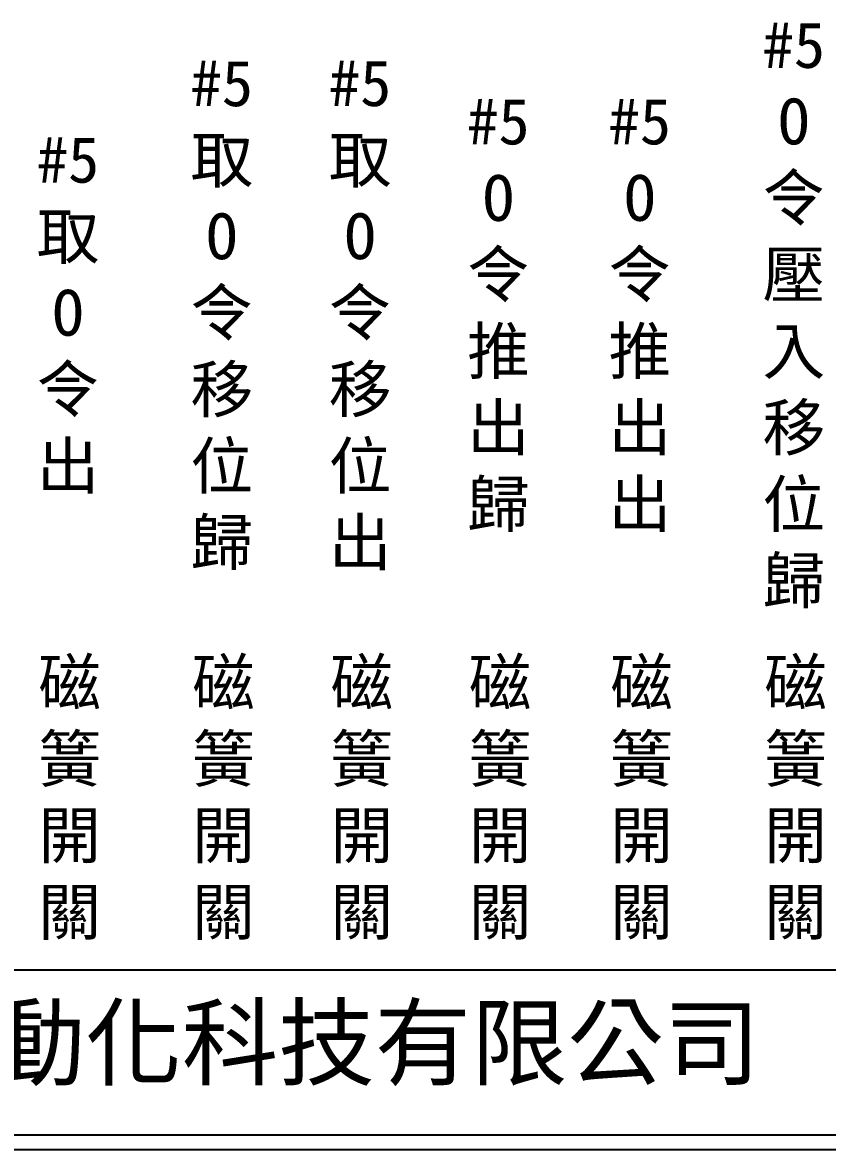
# Model space of a CAD drawing. Extents: x 325 to 612, y 3 to 207.
# Drawn here: x 391.3 to 459.7, y 3 to 98.7 of the extents above; entities that cross this region are included whole.
import ezdxf

# ---------------------------------------------------------------- set-up
doc = ezdxf.new("R2010")
doc.units = 0
doc.layers.add('圖框層', color=7, linetype='CONTINUOUS')
doc.layers.add('標尺寸層', color=3, linetype='CONTINUOUS')
doc.styles.add('CNS', font='romanc.shx', dxfattribs={"bigfont": 'chineset.shx'})
doc.styles.add('STSL', font='KAIU.TTF')

msp = doc.modelspace()

# ---------------------------------------------------------------- linework, layer by layer
at = {"layer": '圖框層', "color": 7}
for p, q in [((326.569, 18.25), (611.07, 18.25)), ((326.569, 4.25), (611.07, 4.25)), ((325.319, 3), (612.319, 3))]:
    msp.add_line(p, q, dxfattribs=at)

# ---------------------------------------------------------------- texts
at = {"layer": '圖框層', "color": 4, "style": 'STSL'}
msp.add_text('泓陞自動化科技有限公司', height=6, dxfattribs=at).set_placement((363.923, 9.076))
at = {"layer": '標尺寸層', "color": 7, "char_height": 3.9, "width": 4.96081, "attachment_point": 5, "style": 'CNS'}
for s, insert in [('{\\fDFKai-SB|b0|i0|c136|p65;#\\H1x;5\\H1x;\\PO令壓入移位歸}', (456.812, 73.868)), ('{\\fDFKai-SB|b0|i0|c136|p65;#\\H1x;5\\H1x;\\P取O令移位歸}', (408.236, 73.868)), ('{\\fDFKai-SB|b0|i0|c136|p65;#\\H1x;5\\H1x;\\P取O令移位出}', (419.979, 73.868)), ('{\\fDFKai-SB|b0|i0|c136|p65;#\\H1x;5\\H1x;\\PO令推出歸}', (431.723, 73.868)), ('{\\fDFKai-SB|b0|i0|c136|p65;#\\H1x;5\\H1x;\\PO令推出出}', (443.734, 73.868)), ('{\\fDFKai-SB|b0|i0|c136|p65;#\\H1x;5\\H1x;\\P取O令出}', (395.173, 73.868)), ('{\\fDFKai-SB|b0|i0|c136|p65;磁簧開關}', (395.316, 32.72)), ('{\\fDFKai-SB|b0|i0|c136|p65;磁簧開關}', (408.379, 32.72)), ('{\\fDFKai-SB|b0|i0|c136|p65;磁簧開關}', (420.123, 32.72)), ('{\\fDFKai-SB|b0|i0|c136|p65;磁簧開關}', (431.866, 32.72)), ('{\\fDFKai-SB|b0|i0|c136|p65;磁簧開關}', (443.877, 32.72)), ('{\\fDFKai-SB|b0|i0|c136|p65;磁簧開關}', (456.955, 32.72))]:
    msp.add_mtext(s, dxfattribs=dict(at, insert=insert))

doc.saveas('drawing.dxf')
